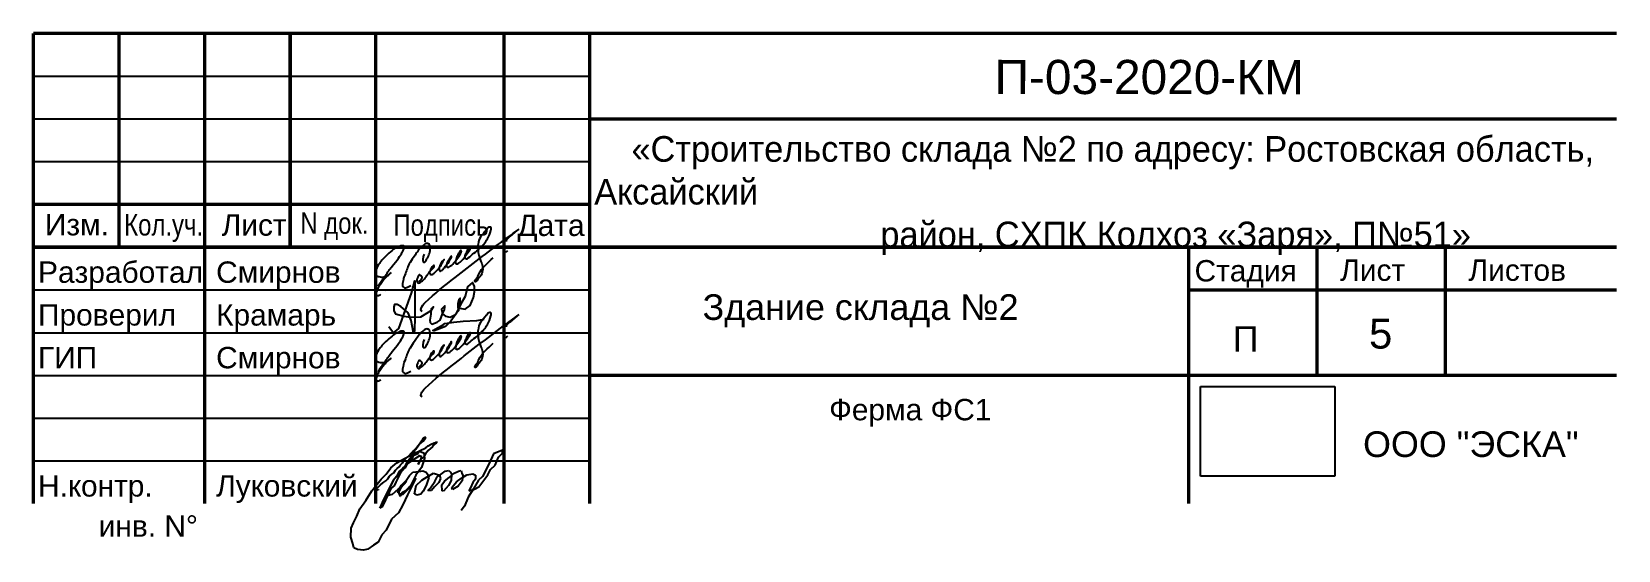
# Paper-space layout 'Лист1' of a CAD drawing. Header units: millimetres. Extents: x 858 to 11203, y -24 to 632.
# Drawn here: x 11017.8 to 11203.2, y -24.3 to 36.4 of the extents above.
import ezdxf

# ---------------------------------------------------------------- set-up
doc = ezdxf.new("R2010")
doc.units = ezdxf.units.MM
for name, color, linetype, lineweight in [('0-Подписи', 170, 'Continuous', 25), ('0009-Текст', 7, 'Continuous', 25), ('ГП-озеленение', 7, 'Continuous', 18)]:
    doc.layers.add(name, color=color, linetype=linetype, lineweight=lineweight)
doc.styles.get("Standard").update_dxf_attribs({"font": '', "height": 500})
doc.styles.add('style1', font='arial.ttf', dxfattribs={"height": 2.5})
doc.styles.add('РНХП-Стандарт', font='arial.ttf')
doc.styles.get('Standard').set_extended_font_data('T-FLEX Type A')
picture_1 = doc.add_image_def('image1.jpg', size_in_pixel=(225, 150))

# ---------------------------------------------------------------- blocks, each defined once
blk = doc.blocks.new('шт1')
for p, q in [((-185, 50), (-120, 50)), ((-185, 45), (-120, 45)), ((-185, 40), (-120, 40)), ((-185, 25), (-120, 25)), ((-185, 20), (-120, 20)), ((-185, 15), (-120, 15)), ((-185, 10), (-120, 10)), ((-185, 5), (-120, 5))]:
    blk.add_line(p, q)
at = {"const_width": 0.4}
for points in [[(-185, 55), (0, 55)], [(-185, 0), (-185, 55)], [(-175, 30), (-175, 55)], [(-165, 0), (-165, 55)], [(-155, 30), (-155, 55)], [(-145, 0), (-145, 55)], [(-130, 0), (-130, 55)], [(-120, 0), (-120, 55)], [(-120, 45), (0, 45)], [(-185, 35), (-120, 35)], [(-185, 30), (-120, 30)], [(-120, 30), (0, 30)], [(-50, 0), (-50, 30)], [(-35, 15), (-35, 30)], [(-20, 15), (-20, 30)], [(-50, 25), (0, 25)], [(-120, 15), (0, 15)]]:
    blk.add_lwpolyline(points, dxfattribs=at)
at = {"color": 7, "style": 'style1'}
blk.add_text('П-03-2020-КМ', height=4, rotation=359.9646, dxfattribs=at).set_placement((-72.68, 47.91))
at = {"style": 'style1'}
for s, height, p in [('Изм.', 2.5, (-183.66, 31.38)), ('Лист', 2.5, (-163, 31.34)), ('Дата', 2.5, (-128.44, 31.31)), ('Разработал', 2.5, (-184.46, 25.83)), ('Смирнов', 2.5, (-163.65, 25.83)), ('Стадия', 2.5, (-49.31, 25.99)), ('Лист', 2.5, (-32.29, 26.06)), ('Листов', 2.5, (-17.29, 26.06)), ('Здание склада №2', 3, (-106.8, 21.49)), ('Проверил', 2.5, (-184.46, 20.83)), ('Крамарь', 2.5, (-163.65, 20.83)), ('П', 3, (-44.85, 17.76)), ('ГИП', 2.5, (-184.46, 15.83)), ('Смирнов', 2.5, (-163.65, 15.83)), ('ООО "ЭСКА"', 3, (-29.62, 5.46)), ('Н.контр.', 2.5, (-184.46, 0.83)), ('Луковский', 2.5, (-163.65, 0.83)), ('инв. N%%D', 2.5, (-177.37, -3.87))]:
    blk.add_text(s, height=height, dxfattribs=at).set_placement(p)
at = {"style": 'style1', "width": 0.8}
for s, p in [('Кол.уч.', (-174.39, 31.36)), ('N док.', (-153.81, 31.56)), ('Подпись', (-142.93, 31.33))]:
    blk.add_text(s, height=2.5, dxfattribs=at).set_placement(p)
at = {"layer": 'ГП-озеленение', "linetype": 'Continuous', "insert": (-119.46, 42.99), "char_height": 3, "width": 120, "attachment_point": 1}
blk.add_mtext('\\pi4.3479;«Строительство склада №2 по адресу: Ростовская область, Аксайский \\P\\pi33.43;район, СХПК Колхоз «Заря», П№51»', dxfattribs=at)
image = blk.add_image(picture_1, insert=(-48.6, 3.23), size_in_units=(15.7, 10.46))
image.dxf.flags = 7
blk = doc.blocks.new('*U281')
at = {"color": 0, "linetype": 'ByBlock', "lineweight": -2}
for points in [[(5.51, 0.9), (5.81, 1.17), (5.88, 1.32), (5.86, 1.46), (5.76, 1.56), (5.68, 1.63), (5.62, 1.67), (5.51, 1.64), (5.44, 1.53), (5.29, 0.95), (5.37, 0.78), (5.48, 0.71), (5.66, 0.78), (6.54, 1.71), (7.09, 2.37), (7.28, 2.55), (7.32, 2.71), (7.29, 2.76), (7.23, 2.76), (7.16, 2.69), (7.07, 2.6), (6.82, 2.16), (6.79, 1.84), (6.9, 1.72), (7.07, 1.72), (7.38, 1.95), (8.2, 2.96), (8.45, 3.4), (8.47, 3.43), (8.47, 3.45), (8.47, 3.46), (8.46, 3.45), (8.44, 3.43), (7.91, 2.6), (7.87, 2.35), (7.92, 2.17), (7.98, 2.11), (8.13, 2.17), (8.3, 2.3), (8.49, 2.51), (9.05, 3.23), (9.23, 3.53), (9.33, 3.72), (9.33, 3.78), (9.33, 3.83), (9.31, 3.84), (9.25, 3.83), (9.23, 3.79), (8.77, 3), (8.74, 2.7), (8.8, 2.6), (8.93, 2.57), (9.01, 2.59), (9.22, 2.71), (9.72, 3.2), (10.19, 3.83), (10.42, 4.22), (10.48, 4.45), (10.44, 4.53), (10.36, 4.51), (10.3, 4.45), (10.12, 4.14), (9.92, 3.68), (9.83, 3.35), (9.81, 3.07), (9.9, 2.97), (10.03, 2.97), (10.21, 3.07), (11.07, 4.01), (11.51, 4.69), (11.56, 4.86), (11.53, 4.89), (11.48, 4.91), (11.42, 4.89), (11.34, 4.84), (11, 4.13), (10.9, 3.67), (10.99, 3.59), (11.12, 3.55), (11.29, 3.65), (12.58, 4.75), (13.53, 5.87), (13.94, 6.86), (13.97, 7.14), (13.92, 7.23), (13.81, 7.26), (13.61, 7.2), (13.41, 6.95), (12.71, 6.09), (12.43, 5.26), (12.43, 4.63), (12.52, 3.96), (12.86, 3.01), (12.97, 2.34), (12.78, 1.65), (12.29, 0.99), (12.14, 0.84), (12.07, 0.88), (12.05, 0.93), (12.19, 1.17), (12.53, 1.76), (14.21, 3.68)], [(5.88, -2.61), (5.78, -2.51), (5.78, -2.25), (6.26, -1.57), (9.75, 1.36), (15.42, 5.7), (17.23, 7.03)], [(15.74, 5.58), (15.8, 5.81), (16.11, 6.12), (17.23, 7.03)], [(0.75, 0.36), (1.1, 0.87), (1.32, 1.17), (2.09, 2.28), (2.41, 2.69), (3.14, 3.64), (3.57, 4.31), (3.77, 4.72), (3.8, 4.84), (3.8, 4.95), (3.79, 5.01), (3.67, 5.08), (3.63, 5.08), (3.49, 5.08), (3.33, 5.04), (3.18, 4.95), (2.94, 4.88), (2.39, 4.52), (1.65, 3.87), (0.8, 2.87), (0.47, 2.1), (0.47, 1.87), (0.54, 1.63), (0.82, 1.47), (1.13, 1.42), (1.67, 1.48), (2.21, 1.88), (2.26, 1.94)], [(15.68, 4.32), (15.91, 4.5)], [(2.26, 1.94), (1.68, 1.41), (1.36, 1.01), (1.02, 0.56), (0.74, 0.14), (0.63, -0.11), (0.55, -0.31), (0.52, -0.5), (0.53, -0.65), (0.64, -0.72), (0.75, -0.75), (0.86, -0.72), (1.08, -0.59)], [(1.58, -0.15), (1.65, -0.08)]]:
    blk.add_spline(points, degree=3, dxfattribs=at)
at = {"color": 0, "linetype": 'ByBlock', "lineweight": -2, "end_tangent": (0.701481, 0.405)}
blk.add_spline([(6.12, 4.1), (6.01, 3.7), (5.98, 3.36), (6.01, 3.23), (6.05, 3.16), (6.13, 3.16), (6.25, 3.19), (6.36, 3.35), (6.56, 3.72), (6.79, 4.33), (6.85, 4.69), (6.81, 5.05), (6.67, 5.29), (6.53, 5.33), (6.33, 5.33), (6.17, 5.23), (5.76, 4.92), (5.34, 4.37), (5, 3.86), (4.48, 3.11), (4.17, 2.45), (3.94, 1.84), (3.66, 0.97), (3.62, 0.65), (3.62, 0.36), (3.75, 0.24), (3.85, 0.16), (4.07, 0.18), (4.27, 0.26), (4.56, 0.41)], degree=3, dxfattribs=at)
blk = doc.blocks.new('*U282')
at = {"color": 0, "linetype": 'ByBlock', "lineweight": -2}
blk.add_lwpolyline([(2.02, 0.63), (2.54, -0.12), (3.17, 0.4), (4.66, 4.53), (5.06, 5.96), (5.06, 1.78), (5, 0.11), (4.89, -0.12), (4.6, 1.32), (4.26, 2.24), (3.4, 2.98), (2.99, 3.21), (2.65, 3.21), (2.59, 2.92), (2.59, 2.47), (2.77, 2.12), (3.22, 2.01), (3.74, 1.83), (4.54, 1.72), (5.75, 1.78), (6.44, 2.18), (6.95, 2.52), (7.24, 2.92), (6.95, 2.69), (6.9, 2.06), (6.78, 1.38), (6.84, 1.09), (7.01, 0.92), (7.64, 1.15), (7.99, 1.38), (8.27, 2.12), (8.5, 2.58), (8.56, 2.92), (8.56, 3.04), (8.16, 2.64), (8.27, 2.12), (8.62, 1.83), (9.19, 1.72), (9.71, 2.01), (10.17, 2.52), (10.28, 2.98), (10.34, 3.38), (10.34, 3.78), (10.34, 3.96), (10.17, 3.78), (10.05, 3.27), (10.05, 2.81), (10.91, 2.64), (11.49, 3.1), (11.89, 4.01), (12, 4.7), (12, 5.33), (11.77, 5.79), (11.2, 5.27), (10.91, 4.13), (10.4, 3.27), (9.82, 2.06), (9.25, 1.26), (8.62, 0.63), (7.93, 0.34), (7.3, 0.11), (7.13, 0.17), (8.39, 0.86), (8.56, 0.97), (9.59, 1.15), (10.68, 1.26), (12.29, 1.32), (13.15, 1.49)], dxfattribs=at)
blk = doc.blocks.new('*U283')
at = {"color": 0, "linetype": 'ByBlock', "lineweight": -2}
for p, q in [((6.01, 7.59), (5.83, 7.23)), ((6.34, 7.7), (6.01, 7.59)), ((6.02, 7.24), (6.28, 7.59)), ((6.28, 7.59), (6.34, 7.7)), ((3.85, 5.21), (5, 5.8)), ((4.38, 5.56), (4.61, 5.8)), ((4.61, 5.8), (4.8, 6.02)), ((4.83, 5.74), (4.65, 5.37)), ((4.72, 5.17), (4.92, 5.58)), ((4.8, 6.02), (5.14, 6.27)), ((5.02, 6.12), (4.83, 5.74)), ((4.92, 5.58), (5.44, 5.79)), ((5, 5.8), (5.55, 6.05)), ((5.59, 6.88), (5.02, 6.12)), ((5.14, 6.27), (5.42, 6.68)), ((5.42, 6.68), (5.56, 6.83)), ((5.44, 5.79), (5.58, 6.09)), ((5.55, 6.05), (6.1, 5.86)), ((5.56, 6.83), (6.02, 7.24)), ((5.58, 6.09), (6.33, 6.45)), ((5.83, 7.23), (5.59, 6.88)), ((6.1, 5.86), (6.18, 5.18)), ((6.29, 5.72), (6.15, 5.44)), ((6.6, 6.14), (6.29, 5.72)), ((6.33, 6.45), (6.61, 6.68)), ((6.88, 6.37), (6.6, 6.14)), ((6.61, 6.68), (6.96, 6.86)), ((7.09, 6.57), (6.88, 6.37)), ((6.96, 6.86), (7.29, 7.01)), ((7.3, 6.85), (7.09, 6.57)), ((7.29, 7.01), (7.5, 7.06)), ((7.56, 7.03), (7.3, 6.85)), ((7.5, 7.06), (7.57, 7.2)), ((7.57, 7.2), (7.56, 7.03)), ((14.22, 5.72), (13.73, 4.59)), ((15.3, 6.16), (14.22, 5.72)), ((14.81, 5.33), (15.28, 5.82)), ((15.28, 5.82), (15.3, 6.16)), ((1.68, 3.38), (2.24, 4.12)), ((2.24, 4.12), (2.95, 4.69)), ((2.59, 3.52), (2.8, 3.81)), ((2.8, 3.81), (2.99, 4.01)), ((2.95, 4.69), (3.85, 5.21)), ((2.96, 3.13), (3.25, 3.72)), ((2.99, 4.01), (3.22, 4.2)), ((3.22, 4.2), (3.35, 4.45)), ((3.25, 3.72), (3.64, 4.07)), ((3.35, 4.45), (3.62, 4.68)), ((3.8, 4.03), (3.36, 3.53)), ((3.45, 3.81), (3.37, 3.64)), ((3.93, 4.1), (3.45, 3.81)), ((3.62, 4.68), (3.78, 5)), ((3.64, 4.07), (3.93, 4.3)), ((3.78, 5), (3.97, 5.17)), ((4.05, 4.55), (3.8, 4.03)), ((3.93, 4.3), (4.15, 4.75)), ((4.16, 4.57), (3.93, 4.1)), ((3.97, 5.17), (4.38, 5.56)), ((4.21, 4.87), (4.05, 4.55)), ((4.15, 4.75), (4.72, 5.17)), ((4.81, 4.98), (4.16, 4.57)), ((4.65, 5.37), (4.21, 4.87)), ((5.58, 5.49), (4.81, 4.98)), ((5.82, 4.16), (5.15, 3.24)), ((5.42, 4.49), (5.64, 4.95)), ((5.5, 4.65), (5.42, 4.49)), ((5.66, 4.99), (5.5, 4.65)), ((5.5, 3.68), (5.99, 3.75)), ((5.85, 5.37), (5.58, 5.49)), ((5.64, 4.95), (5.77, 5.2)), ((5.91, 5.22), (5.66, 4.99)), ((5.77, 5.2), (5.85, 5.37)), ((6.18, 5.18), (5.82, 4.16)), ((6.15, 5.44), (5.91, 5.22)), ((5.99, 3.75), (6.36, 3.6)), ((8.13, 3.38), (8.59, 3.72)), ((8.59, 3.72), (9.01, 3.79)), ((9.01, 3.79), (9.2, 3.58)), ((10.15, 3.7), (10.46, 3.78)), ((10.46, 3.78), (10.55, 3.46)), ((13.73, 4.59), (12.95, 3.09)), ((13.57, 3.28), (13.89, 3.92)), ((13.89, 3.92), (14.43, 4.42)), ((14.43, 4.42), (14.81, 5.33)), ((0, 1.41), (1.09, 2.77)), ((0.72, 1.81), (0.87, 1.97)), ((0.87, 1.97), (1.02, 2.1)), ((1.02, 2.1), (1.26, 2.3)), ((1.09, 2.77), (1.68, 3.38)), ((1.26, 2.3), (1.41, 2.44)), ((1.41, 2.44), (1.64, 2.6)), ((1.64, 2.6), (1.87, 2.8)), ((1.87, 2.8), (2.09, 3.11)), ((2.27, 2.1), (1.96, 1.48)), ((2, 1.55), (2.25, 2.05)), ((2.09, 3.11), (2.34, 3.35)), ((2.25, 2.05), (2.55, 2.66)), ((2.52, 2.62), (2.27, 2.1)), ((2.62, 2.01), (2.27, 1.71)), ((2.34, 3.35), (2.59, 3.52)), ((3.37, 3.64), (2.52, 2.62)), ((2.55, 2.66), (2.61, 2.79)), ((2.61, 2.79), (2.96, 3.13)), ((2.83, 2.44), (2.62, 2.01)), ((3.2, 3.21), (2.83, 2.44)), ((3.03, 1.31), (3.47, 2.08)), ((3.31, 3.43), (3.2, 3.21)), ((3.38, 3.57), (3.31, 3.43)), ((3.36, 3.53), (3.38, 3.57)), ((4.06, 2.49), (3.41, 1.76)), ((3.43, 1.84), (4.06, 2.49)), ((3.47, 2.08), (4.02, 2.61)), ((4.02, 2.61), (4.4, 3.22)), ((4.39, 1.84), (4.83, 2.25)), ((4.4, 3.22), (4.81, 3.58)), ((5.15, 3.24), (4.43, 1.78)), ((4.96, 2.5), (4.54, 1.65)), ((4.81, 3.58), (5.5, 3.68)), ((4.83, 2.25), (5.16, 2.91)), ((5.16, 2.91), (4.96, 2.5)), ((5.01, 1.07), (5.18, 2.02)), ((5.18, 2.02), (5.86, 2.66)), ((5.86, 2.66), (6.5, 3.03)), ((6.35, 2.05), (6.01, 1.36)), ((6.67, 2.99), (6.35, 2.05)), ((6.36, 3.6), (6.51, 3.38)), ((6.5, 3.03), (7.21, 3.49)), ((6.51, 3.38), (6.67, 2.99)), ((6.87, 1.77), (7.37, 2.51)), ((7.35, 1.87), (6.99, 1.44)), ((7.21, 3.49), (7.58, 3.38)), ((7.84, 2.39), (7.35, 1.87)), ((7.37, 2.51), (7.65, 3.03)), ((7.58, 3.38), (7.91, 3.26)), ((7.65, 3.03), (8.13, 3.38)), ((8.03, 2.86), (7.84, 2.39)), ((7.91, 3.26), (8.03, 2.86)), ((8.21, 2.1), (8.52, 2.53)), ((8.22, 1.41), (8.21, 2.1)), ((8.99, 2.02), (8.4, 1.38)), ((8.52, 2.53), (9.07, 2.98)), ((9.28, 2.62), (8.99, 2.02)), ((9.07, 2.98), (9.58, 3.43)), ((9.2, 3.58), (9.32, 3.38)), ((9.32, 3.38), (9.28, 2.62)), ((9.38, 1.82), (9.9, 2.46)), ((10.1, 1.95), (9.46, 1.58)), ((9.58, 3.43), (10.15, 3.7)), ((9.9, 2.46), (10.49, 2.89)), ((10.34, 2.26), (10.1, 1.95)), ((10.56, 2.6), (10.34, 2.26)), ((10.49, 2.89), (11.11, 3.27)), ((10.55, 3.46), (10.67, 3.19)), ((10.67, 3.19), (10.56, 2.6)), ((11.11, 3.27), (11.81, 3.4)), ((11.83, 2.37), (11.53, 1.78)), ((11.81, 3.4), (12.15, 3.25)), ((12.15, 2.78), (11.83, 2.37)), ((12.5, 2.65), (11.88, 1.63)), ((12, 1.62), (12.51, 1.87)), ((12.15, 3.25), (12.15, 2.78)), ((12.95, 3.09), (12.5, 2.65)), ((12.51, 1.87), (13.1, 2.67)), ((13.1, 2.67), (13.57, 3.28)), ((-1.38, -0.71), (-0.68, 0.3)), ((-0.68, 0.3), (0, 1.41)), ((0.39, 1.41), (0.46, 1.54)), ((0.47, 1.37), (0.39, 1.41)), ((0.46, 1.54), (0.54, 1.72)), ((0.51, 1.44), (0.47, 1.37)), ((0.63, 1.5), (0.51, 1.44)), ((0.54, 1.72), (0.72, 1.81)), ((0.75, 1.51), (0.63, 1.5)), ((0.79, 1.6), (0.75, 1.51)), ((1.13, -0.23), (1.25, 0.03)), ((1.25, 0.03), (1.62, 0.77)), ((1.6, 0.34), (1.33, -0.22)), ((1.84, 0.83), (1.6, 0.34)), ((1.62, 0.77), (1.81, 1.17)), ((1.81, 1.17), (2, 1.55)), ((2.04, 1.24), (1.84, 0.83)), ((1.96, 1.48), (2.04, 1.03)), ((2.04, 1.03), (1.98, 0.91)), ((1.98, 0.91), (2.43, 1.01)), ((2.27, 1.71), (2.04, 1.24)), ((2.43, 1.01), (3.11, 1.61)), ((3.55, 0.92), (3.03, 1.31)), ((3.11, 1.61), (3.43, 1.84)), ((3.41, 1.76), (3.13, 1.2)), ((3.13, 1.2), (3.3, 0.83)), ((3.3, 0.83), (3.37, 0.79)), ((3.37, 0.79), (3.6, 1.27)), ((4.43, 1.78), (3.55, 0.92)), ((3.6, 1.27), (3.99, 1.45)), ((4.19, 0.94), (3.63, -0.21)), ((3.99, 1.45), (4.39, 1.84)), ((4.54, 1.65), (4.19, 0.94)), ((5.26, 0.91), (5.01, 1.07)), ((5.74, 1.02), (5.26, 0.91)), ((6.01, 1.36), (5.74, 1.02)), ((6.56, 1.46), (6.87, 1.77)), ((6.99, 1.44), (6.56, 1.46)), ((8.4, 1.38), (8.22, 1.41)), ((9.46, 1.58), (9.38, 1.82)), ((11.27, 0.66), (10.83, -0.37)), ((11.88, 1.63), (11.27, 0.66)), ((11.53, 1.78), (11.37, 1.42)), ((11.37, 1.42), (12, 1.62)), ((-1.89, -1.88), (-1.73, -1.55)), ((-1.73, -1.55), (-1.38, -0.71)), ((0.95, -0.6), (1.13, -0.23)), ((1.2, -0.48), (0.95, -0.6)), ((1.33, -0.22), (1.2, -0.48)), ((3.15, -1.17), (2.31, -1.9)), ((3.63, -0.21), (3.15, -1.17)), ((10.83, -0.37), (10.44, -0.89)), ((-2.42, -3.99), (-2.41, -2.94)), ((-2.41, -2.94), (-2.12, -2.35)), ((-2.12, -2.35), (-1.89, -1.88)), ((1.69, -3.17), (1.19, -3.74)), ((2.31, -1.9), (1.69, -3.17)), ((-2.21, -4.73), (-2.42, -3.99)), ((-2.08, -5.25), (-2.21, -4.73)), ((-1.65, -5.46), (-2.08, -5.25)), ((-0.97, -5.54), (-1.65, -5.46)), ((-0.46, -5.42), (-0.97, -5.54)), ((0.2, -4.94), (-0.46, -5.42)), ((0.77, -4.59), (0.2, -4.94)), ((1.19, -3.74), (0.77, -4.59))]:
    blk.add_line(p, q, dxfattribs=at)

psp = doc.layouts.new('Лист1')

# ---------------------------------------------------------------- block references
at = {"layer": '0-Подписи'}
for name, p in [('*U281', (11057.52, 6.28)), ('*U281', (11057.52, 6.28)), ('*U282', (11057.52, 1.28)), ('*U282', (11057.52, 1.28)), ('*U281', (11057.52, -3.72)), ('*U281', (11057.52, -3.72)), ('*U283', (11057.52, -18.72)), ('*U283', (11057.52, -18.72))]:
    psp.add_blockref(name, p, dxfattribs=at)
at = {"layer": '0009-Текст'}
psp.add_blockref('шт1', (11202.99, -18.81), dxfattribs=at)
psp.add_blockref('шт1', (11202.99, -18.81), dxfattribs=at)

# ---------------------------------------------------------------- texts
at = {"layer": '0009-Текст', "attachment_point": 1, "style": 'РНХП-Стандарт'}
for s, width, insert, char_height in [('5', 5.8489, (11174.07, 2.83), 3.5), ('5', 5.8489, (11174.07, 2.83), 3.5), ('\\pi18.336;Ферма ФС1', 54.8647, (11092.64, -6.56), 2.5), ('\\pi18.336;Ферма ФС1', 54.8647, (11092.64, -6.56), 2.5)]:
    psp.add_mtext_dynamic_manual_height_columns(s, width=width, gutter_width=25, heights=[0], dxfattribs=dict(at, insert=insert, char_height=char_height))

doc.saveas('drawing.dxf')
